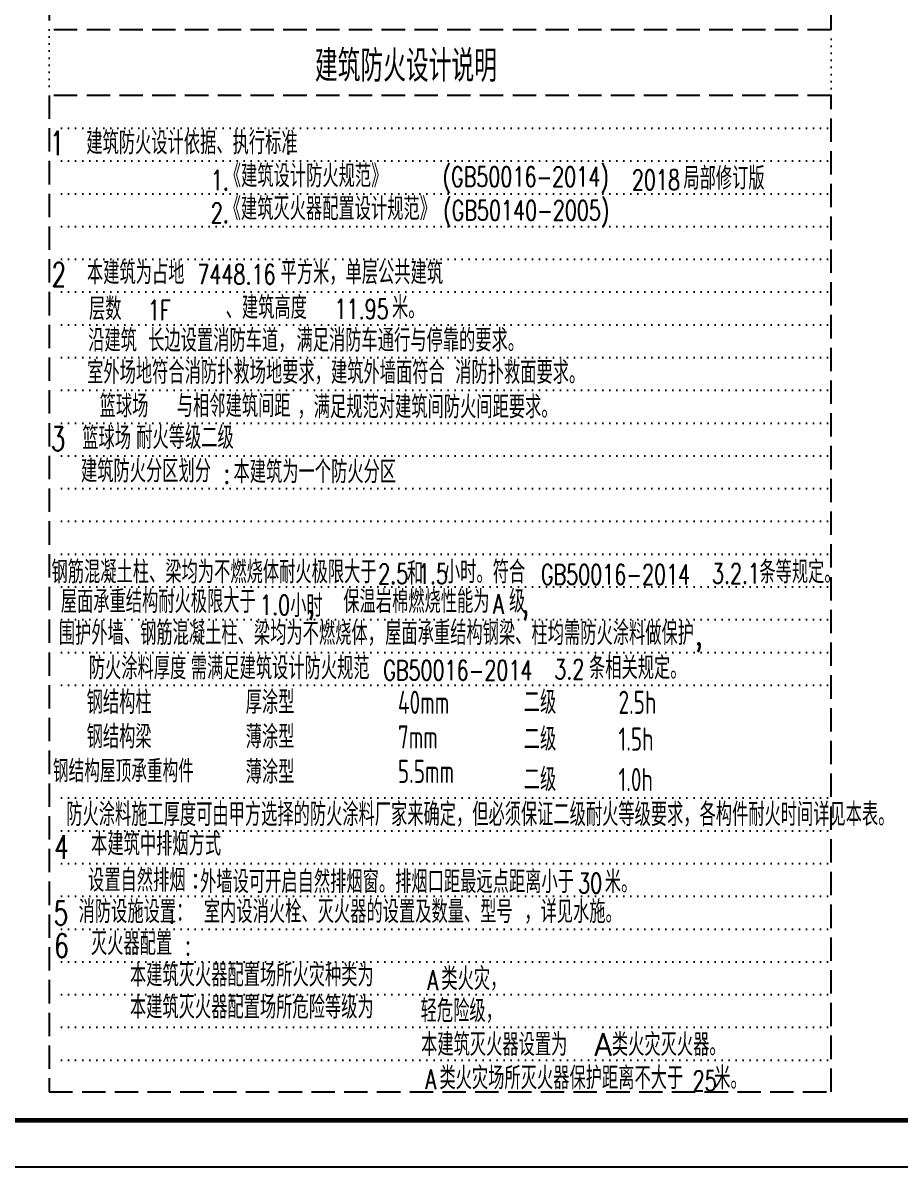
# Model space of a CAD drawing. Extents: x 962303 to 1579583, y -174742 to 224716.
# Drawn here: x 1373874 to 1392613, y 140258 to 164707 of the extents above; entities that cross this region are included whole.
import ezdxf

# ---------------------------------------------------------------- set-up
doc = ezdxf.new("R2010")
doc.units = 0
doc.header["$LTSCALE"] = 1000
doc.header["$MEASUREMENT"] = 0
for name, pattern in [('ACAD_ISO07W100', [3, 0, -3]), ('DASH', [0.35, 0.25, -0.1]), ('SOLID', [0])]:
    doc.linetypes.add(name, pattern=pattern)
for name, color, linetype in [('COLUMN', 9, 'Continuous'), ('F', 251, 'Continuous'), ('PUB_TITLE', 4, 'Continuous'), ('WIN', 3, 'Continuous'), ('设计说明、门窗文字', 7, 'Continuous')]:
    doc.layers.add(name, color=color, linetype=linetype)
doc.styles.add('_TCH_DIM', font='SIMPLEX', dxfattribs={"bigfont": 'GBCBIG'})
doc.styles.add('TSSD_Dimension', font='tssdeng.shx', dxfattribs={"width": 0.75, "bigfont": 'Hztxt.shx'})

msp = doc.modelspace()

# ---------------------------------------------------------------- linework, layer by layer
at = {"layer": 'F', "linetype": 'DASH', "ltscale": 2}
for p, q in [((1374437.2, 179257.5), (1374437.2, 164557.5)), ((1391136.9, 164557.5), (1391136.9, 179257.5)), ((1391136.9, 164557.5), (1374437.2, 164557.5)), ((1374437.2, 163157.5), (1374437.2, 141867)), ((1391136.9, 163157.5), (1374437.2, 163157.5)), ((1391136.9, 141867), (1391136.9, 163157.5)), ((1374437.2, 141867), (1391136.9, 141867))]:
    msp.add_line(p, q, dxfattribs=at)
at = {"layer": 'F', "linetype": 'ACAD_ISO07W100', "ltscale": 0.05}
for p, q in [((1374437.2, 164557.5), (1374437.2, 163157.5)), ((1391136.9, 163157.5), (1391136.9, 164557.5)), ((1391062.2, 162457.5), (1374437.2, 162457.5)), ((1391062.2, 161757.5), (1374437.2, 161757.5)), ((1391062.2, 161057.5), (1374437.2, 161057.5)), ((1391062.2, 160357.5), (1374437.2, 160357.5)), ((1391062.2, 159657.5), (1374437.2, 159657.5)), ((1391062.2, 158957.5), (1374437.2, 158957.5)), ((1391062.2, 158257.5), (1374437.2, 158257.5)), ((1391062.2, 157557.5), (1374437.2, 157557.5)), ((1391062.2, 156857.5), (1374437.2, 156857.5)), ((1391062.2, 156157.5), (1374437.2, 156157.5)), ((1391062.2, 155457.5), (1374437.2, 155457.5)), ((1391062.2, 154757.5), (1374437.2, 154757.5)), ((1391062.2, 154057.5), (1374437.2, 154057.5)), ((1391062.2, 154057.5), (1374437.2, 154057.5)), ((1391062.2, 153357.5), (1374437.2, 153357.5)), ((1391062.2, 153357.5), (1374437.2, 153357.5)), ((1391062.2, 152657.5), (1374437.2, 152657.5)), ((1391062.2, 152657.5), (1374437.2, 152657.5)), ((1391062.2, 151957.5), (1374437.2, 151957.5)), ((1391062.2, 151957.5), (1374437.2, 151957.5)), ((1391062.2, 151257.5), (1374437.2, 151257.5)), ((1391062.2, 151257.5), (1374437.2, 151257.5)), ((1391062.2, 150557.5), (1374437.2, 150557.5)), ((1391062.2, 150557.5), (1374437.2, 150557.5)), ((1391062.2, 148145.5), (1374437.2, 148145.5)), ((1391062.2, 148145.5), (1374437.2, 148145.5)), ((1391062.2, 147445.5), (1374437.2, 147445.5)), ((1391062.2, 146745.5), (1374437.2, 146745.5)), ((1391062.2, 146045.5), (1374437.2, 146045.5)), ((1391062.2, 145345.5), (1374437.2, 145345.5)), ((1391062.2, 144645.5), (1374437.2, 144645.5)), ((1391062.2, 143945.5), (1374437.2, 143945.5)), ((1391062.2, 143245.5), (1374437.2, 143245.5)), ((1391062.2, 142545.5), (1374437.2, 142545.5))]:
    msp.add_line(p, q, dxfattribs=at)
at = {"layer": 'PUB_TITLE'}
msp.add_lwpolyline([(1334333.3, 140258.1), (1334333.3, 182258.1), (1408633.3, 182258.1), (1408633.3, 140258.1)], close=True, dxfattribs=at)
at = {"layer": 'PUB_TITLE', "const_width": 100}
msp.add_lwpolyline([(1336833.3, 141258.1), (1407633.3, 141258.1), (1407633.3, 181258.1), (1336833.3, 181258.1)], close=True, dxfattribs=at)

# ---------------------------------------------------------------- texts
at = {"layer": 'COLUMN', "color": 3, "linetype": 'SOLID', "style": '_TCH_DIM'}
msp.add_text('建筑防火设计说明', height=675.18, dxfattribs=at).set_placement((1380112.1, 163449.5, -1558.9))
at = {"layer": 'COLUMN', "color": 3, "linetype": 'SOLID', "style": '_TCH_DIM', "width": 0.705882}
for s, p in [('1', (1374452.7, 161881.9, -794.6)), ('2', (1374488.8, 159075, -1112.4)), ('3', (1374470.9, 155564.4, -1112.4)), ('4', (1374545.5, 146843.5, -1112.4)), ('5', (1374533.8, 145430.2, -1112.4)), ('6', (1374545.5, 144735.7, -1112.4))]:
    msp.add_text(s, height=510, dxfattribs=at).set_placement(p)
at = {"layer": 'WIN', "color": 7, "style": '_TCH_DIM'}
for s, height, p in [('建筑防火设计依据、执行标准', 482.27, (1375228.3, 161900.1)), ('《建筑设计防火规范》', 482.27, (1378188, 161194.9, -794.6)), ('局部修订版', 482.27, (1387982.8, 161145, -794.6)), ('《建筑灭火器配置设计规范》', 482.27, (1378184.5, 160493.1, -794.6)), ('本建筑为占地', 482.27, (1375242.3, 159122.4, -1112.4)), ('平方米，单层公共建筑', 482.27, (1379377.3, 159122.4, -1112.4)), ('层数', 482.27, (1375285.7, 158355.7, -1112.4)), ('、建筑高度', 482.27, (1378205.2, 158380.4, -1112.4)), ('米。', 482.27, (1381759.9, 158380.4, -1112.4)), ('沿建筑', 482.27, (1375268.5, 157680.4, -1112.4)), ('长边设置消防车道，', 482.27, (1376550.3, 157680.4, -1112.4)), ('满足消防车通行与停靠的要求。', 482.27, (1379718.5, 157680.4, -1112.4)), ('室外场地符合消防扑救场地要求，建筑外墙面符合', 482.27, (1375246.6, 156993.3, -1112.4)), ('消防扑救面要求。', 482.27, (1383108.6, 156993.3, -1112.4)), ('篮球场', 482.27, (1375513.3, 156277.6)), ('与相邻建筑间距', 482.27, (1377161, 156280.4, -1112.4)), ('，满足规范对建筑间防火间距要求。', 482.27, (1379740.5, 156258, -1112.4)), ('篮球场', 482.27, (1375143.3, 155593.6)), ('耐火等级二级', 482.27, (1376295.1, 155603.5)), ('建筑防火分区划分', 482.27, (1375115.1, 154888.1, -1112.4)), ('本建筑为一个防火分区', 482.27, (1378373.5, 154872, -1112.4)), ('钢筋混凝土柱、梁均为不燃烧体耐火极限大于    小时。符合', 482.27, (1374485.6, 152731.4)), ('和', 482.3, (1382079, 152704.8, -1112.4)), ('条等规定。', 482.27, (1389605.1, 152731.4)), ('屋面承重结构耐火极限大于   ,', 482.27, (1374683.4, 152098.4)), ('保温岩棉燃烧性能为  ,', 482.27, (1380717.4, 152098.4)), ('级', 482.3, (1384258.6, 152108.3, -1112.4)), ('小时', 482.27, (1379585, 152012.3, -1112.4)), ('围护外墙、钢筋混凝土柱、梁均为不燃烧体，', 482.27, (1374641.8, 151414.4)), ('屋面承重结构钢梁、柱均需防火涂料做保护,', 482.27, (1381612.4, 151414.4)), ('防火涂料厚度', 482.27, (1375281.7, 150678.7)), ('需满足建筑设计防火规范', 482.27, (1377460.7, 150678.7)), ('条相关规定。', 482.27, (1385966.3, 150682.5)), ('本建筑中排烟方式', 482.27, (1375330.9, 146915.6)), ('设置自然排烟', 482.27, (1375266.3, 146144.5)), ('外墙设可开启自然排烟窗。排烟口距最远点距离小于', 482.27, (1377659.1, 146113.1)), ('米。', 482.27, (1386305, 146113.1)), ('  消防设施设置：', 482.27, (1374403.4, 145473, -1112.4)), ('室内设消火栓、灭火器的设置及数量、型号', 482.27, (1377740.3, 145473, -1112.4)), ('，详见水施。', 482.27, (1384584.3, 145473, -1112.4)), ('灭火器配置', 482.27, (1375327.4, 144789.3, -1112.4)), ('本建筑灭火器配置场所火灾种类为', 482.27, (1376160.7, 144117.2, -794.6)), ('类火灾，', 482.27, (1382812.4, 144041, -794.6)), ('本建筑灭火器配置场所危险等级为', 482.27, (1376160, 143430.5, -794.6)), ('轻危险级，', 482.27, (1382370.6, 143354.3, -794.6)), ('本建筑灭火器设置为', 482.27, (1382380.5, 142634.6, -794.6)), ('A类火灾灭火器。', 482.27, (1386083, 142634.6, -794.6)), ('类火灾场所灭火器保护距离不大于  米。', 482.27, (1382771.8, 141921.4, -794.6))]:
    msp.add_text(s, height=height, dxfattribs=at).set_placement(p)
at = {"layer": 'WIN', "color": 7, "style": '_TCH_DIM', "width": 0.705882}
for s, p in [(':', (1379479.7, 161900.1)), ('(GB50016-2014)', (1382839.5, 161208.2, -794.6)), ('1.', (1377887.6, 161134, -1112.4)), ('2018', (1386882.6, 161140.5, -794.6)), ('(GB50140-2005)', (1382852.8, 160489.3, -794.6)), ('2.', (1377887.6, 160434, -1112.4)), ('7448.16', (1377599.4, 159122.4, -1112.4)), ('1F', (1376542.7, 158355.7, -1112.4)), ('11.95', (1380531.3, 158380.4, -1112.4)), (':', (1378168.1, 154864.7, -1112.4)), ('2.5 1.5', (1381463.8, 152722.6, -1112.4)), ('GB50016-2014', (1384939, 152710.7)), ('3.2.1', (1388592.6, 152731.4)), ('1.0', (1378939.8, 152055.6, -1112.4)), ('A', (1383917.5, 152077.8, -1112.4)), ('3.2', (1385224.4, 150682.5)), ('GB50016-2014', (1381570.8, 150661.7)), (':', (1377497.9, 146227.8)), ('30', (1385733.5, 146113.1)), (':', (1376993.3, 145473, -1112.4)), (':', (1377338.1, 144789.3, -1112.4)), ('A', (1382512.4, 144041, -794.6)), ('A', (1382471.8, 141921.4, -794.6)), ('25', (1388179.6, 141888.8, -1112.4))]:
    msp.add_text(s, height=425, dxfattribs=at).set_placement(p)
at = {"layer": '设计说明、门窗文字', "color": 0, "style": 'TSSD_Dimension', "width": 0.7}
for s, height, p in [('钢结构柱', 495.54, (1375236.1, 149941.7, -3210.3)), ('厚涂型', 495.54, (1378633.8, 149941.7, 128806.3)), ('40mm', 495.54, (1381885.2, 149941.7, -3210.3)), ('二级', 495.54, (1384573.8, 149941.7, -3210.3)), ('2.5h', 495.54, (1386597.8, 149941.7, -3210.3)), ('钢结构梁', 495.54, (1375236.1, 149203.9, -3210.3)), ('薄涂型', 495.54, (1378633.8, 149203.9, 128806.3)), ('7mm', 495.54, (1381885.2, 149201.8, -3210.3)), ('二级', 495.54, (1384573.8, 149156.1, -3210.3)), ('1.5h', 495.54, (1386597.8, 149156.1, -3210.3)), ('钢结构屋顶承重构件', 477.97, (1374515.9, 148479.2, -3120.7)), ('薄涂型', 495.54, (1378633.8, 148451.9, 128895.9)), ('5.5mm', 495.54, (1381885.2, 148465.2, -3120.7)), ('二级', 495.54, (1384573.8, 148291.3, -3120.7)), ('1.0h', 495.54, (1386597.8, 148291.3, -3120.7)), ('防火涂料施工厚度可由甲方选择的防火涂料厂家来确定，但必须保证二级耐火等级要求，各构件耐火时间详见本表。', 495.539, (1374800.7, 147545.5))]:
    msp.add_text(s, height=height, dxfattribs=at).set_placement(p)

doc.saveas('drawing.dxf')
